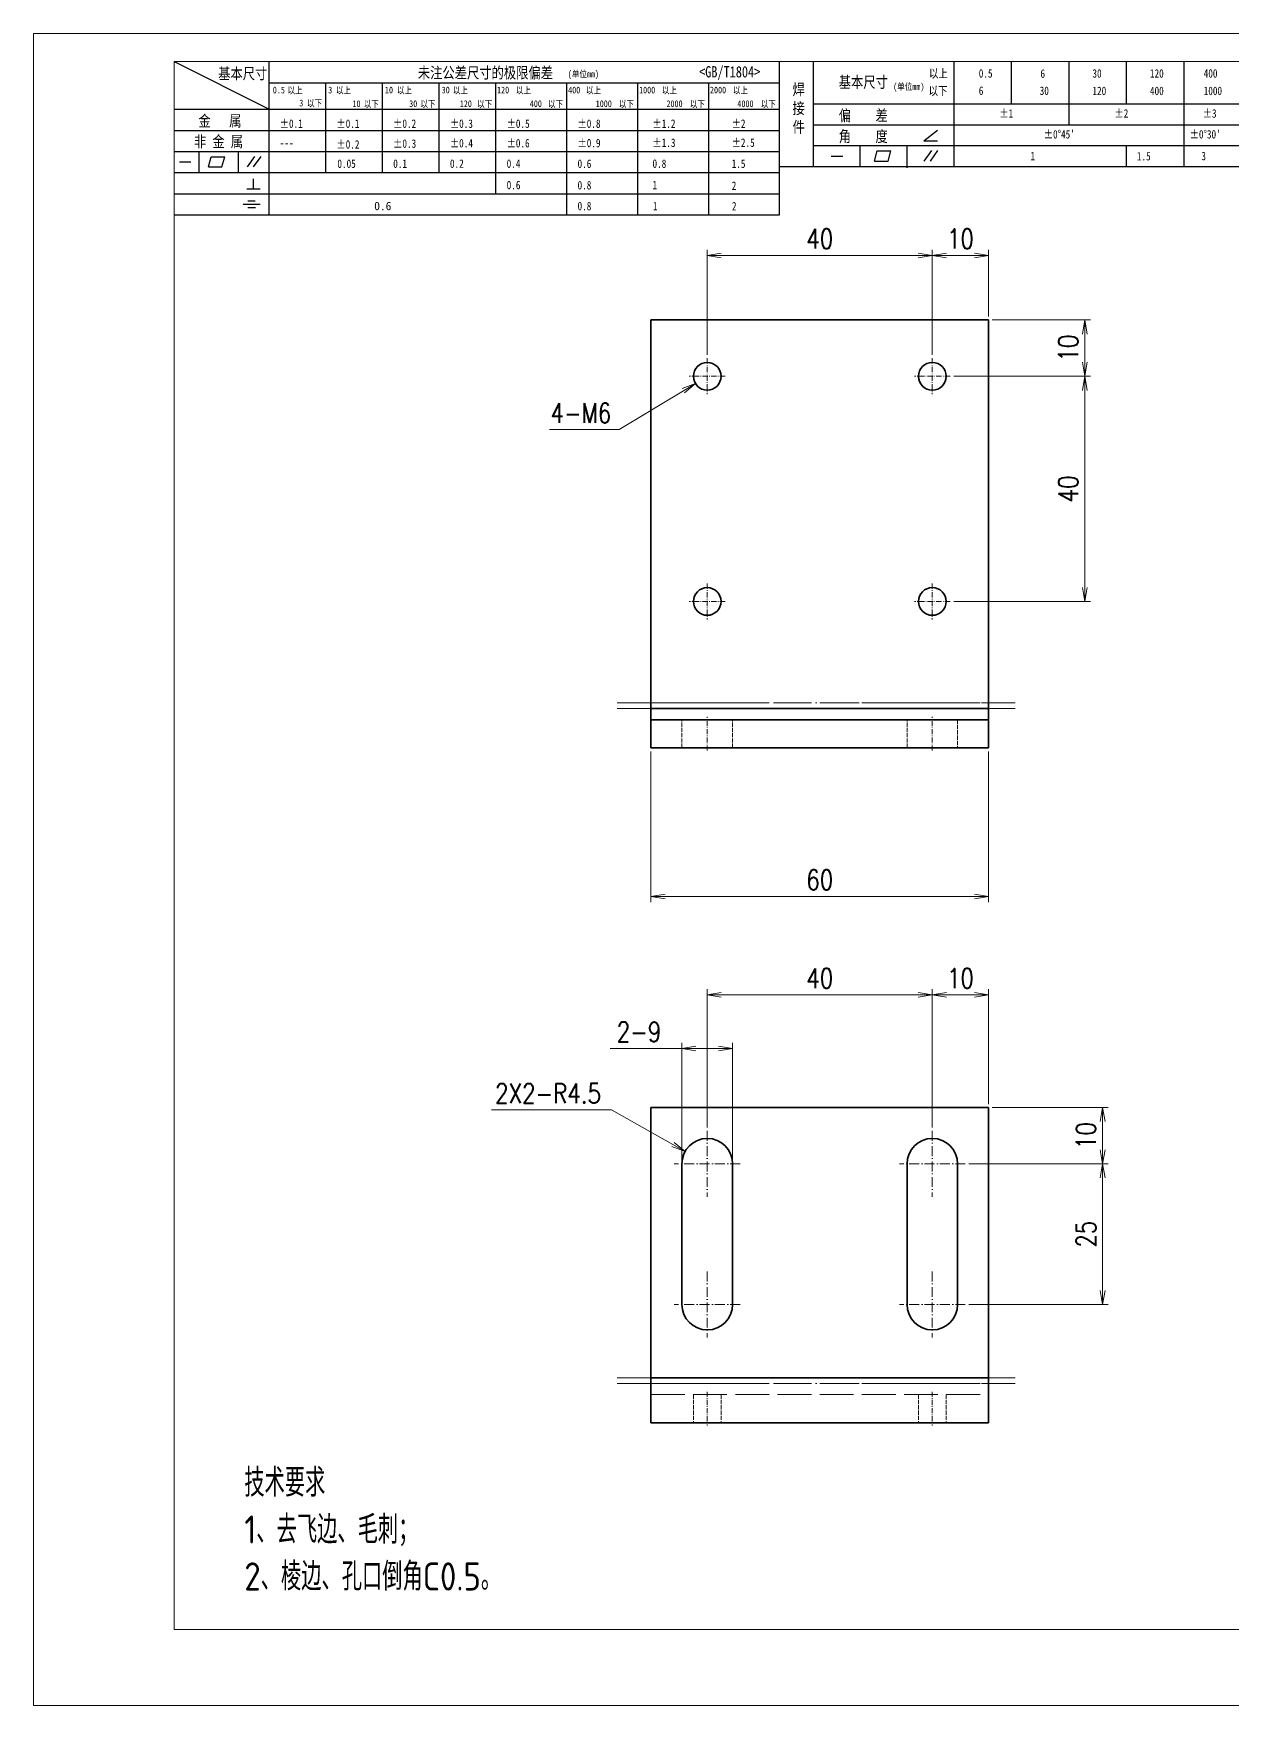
# Model space of a CAD drawing. Header units: millimetres. Extents: x -50143 to 104182, y -50696 to 54072.
# Drawn here: x -42124 to -41911.1, y 51161.8 to 51458.8 of the extents above; entities that cross this region are included whole.
import ezdxf

# ---------------------------------------------------------------- set-up
doc = ezdxf.new("R2010")
doc.units = ezdxf.units.MM
doc.header["$LTSCALE"] = 0.5
for name, pattern in [('AM_ISO02W050x2', [3.75, 3, -0.75]), ('AM_ISO08W050x2', [9, 6, -0.75, 1.5, -0.75]), ('DASHDOT', [18.5, 12, -3, 0.5, -3]), ('DASHED', [15, 12, -3])]:
    doc.linetypes.add(name, pattern=pattern)
for name, color, linetype, lineweight in [('DIM', 3, 'Continuous', 13), ('中心线', 2, 'AM_ISO08W050x2', 18), ('图框', 7, 'Continuous', 18), ('标注线', 3, 'Continuous', 18), ('粗实线', 7, 'Continuous', 35), ('虚线', 1, 'AM_ISO02W050x2', 18)]:
    doc.layers.add(name, color=color, linetype=linetype, lineweight=lineweight)
doc.layers.add('图\\M+19E79\\M+195B6\\M+18E9A', color=7, linetype='Continuous')
doc.layers.add('打印', color=7, linetype='Continuous', lineweight=15, plot=False)
doc.layers.add('打印-禁用', color=7, linetype='Continuous', lineweight=15, plot=False)
doc.styles.add('DIM', font='romans.shx', dxfattribs={"width": 0.8, "bigfont": 'bigfont.shx'})
doc.styles.add('国标', font='simfang.ttf', dxfattribs={"width": 0.8})
doc.styles.add('机械长仿宋', font='gbenor.shx', dxfattribs={"height": 1, "bigfont": 'gbcbig.shx'})
doc.dimstyles.new('DEH 1-1$0', dxfattribs={"dimtxt": 3.5, "dimasz": 2.5, "dimexe": 1, "dimexo": 0.625, "dimgap": 1.2, "dimtad": 1, "dimzin": 9, "dimdsep": 46, "dimtxsty": 'DIM', "dimblk": 'OPEN', "dimcen": 0, "dimclrd": 8, "dimclre": 8, "dimclrt": 2, "dimazin": 2, "dimtfac": 0.5, "dimtmove": 0, "dimatfit": 3, "dimldrblk": 'OPEN', "dimfxl": 0, "dimtolj": 2, "dimlwd": 18, "dimlwe": 18, "dimarcsym": 0})
doc.dimstyles.new('DEH 1-1$3', dxfattribs={"dimtxt": 3.5, "dimasz": 2.5, "dimexe": 1, "dimexo": 0.625, "dimgap": 1.2, "dimtad": 1, "dimtoh": 1, "dimdsep": 46, "dimtxsty": 'DIM', "dimblk": 'OPEN', "dimcen": 0, "dimclrd": 8, "dimclre": 8, "dimclrt": 2, "dimazin": 2, "dimtfac": 0.5, "dimtofl": 0, "dimtmove": 0, "dimatfit": 3, "dimldrblk": 'OPEN', "dimfxl": 0, "dimtolj": 2, "dimlwd": 18, "dimlwe": 18, "dimarcsym": 0})
doc.dimstyles.new('DEH 1-1$4', dxfattribs={"dimtxt": 3.5, "dimasz": 2.5, "dimexe": 1, "dimexo": 0.625, "dimgap": 1.2, "dimtad": 1, "dimtoh": 1, "dimdsep": 46, "dimtxsty": 'DIM', "dimblk": 'OPEN', "dimcen": 0, "dimclrd": 8, "dimclre": 8, "dimclrt": 2, "dimazin": 2, "dimtfac": 0.5, "dimtofl": 0, "dimtmove": 0, "dimatfit": 3, "dimldrblk": 'OPEN', "dimfxl": 0, "dimtolj": 2, "dimlwd": 18, "dimlwe": 18, "dimarcsym": 0})

# ---------------------------------------------------------------- blocks, each defined once
blk = doc.blocks.new('GZDEH零件A3图框V01版')
at = {"layer": '图\\M+19E79\\M+195B6\\M+18E9A', "color": 9}
for p, q in [((2882.49, -1554.46), (2899.37, -1562.92)), ((2899.37, -1581.67), (2899.37, -1554.46)), ((2990.09, -1581.67), (2990.09, -1554.46)), ((2996.09, -1573.08), (2996.09, -1554.46)), ((3021.09, -1561.98), (3021.09, -1554.46)), ((3031.31, -1561.98), (3031.31, -1554.46)), ((3041.53, -1561.98), (3041.53, -1554.46)), ((3051.75, -1561.98), (3051.75, -1554.46)), ((3061.98, -1561.98), (3061.98, -1554.46)), ((2899.37, -1558.24), (2990.09, -1558.24)), ((2909.45, -1574.17), (2909.45, -1558.24)), ((2919.53, -1574.17), (2919.53, -1558.24)), ((2929.61, -1574.17), (2929.61, -1558.24)), ((2939.69, -1577.92), (2939.69, -1558.24)), ((2952.29, -1581.67), (2952.29, -1558.24)), ((2964.89, -1581.67), (2964.89, -1558.24)), ((2977.49, -1581.67), (2977.49, -1558.24)), ((2996.09, -1561.98), (3113.09, -1561.98)), ((3021.09, -1573.08), (3021.09, -1561.98)), ((3041.53, -1565.68), (3041.53, -1561.98)), ((3061.98, -1573.08), (3061.98, -1561.98)), ((2882.49, -1562.92), (2990.09, -1562.92)), ((2882.49, -1566.67), (2990.09, -1566.67)), ((2996.09, -1565.68), (3113.09, -1565.68)), ((3015.75, -1568.51), (3018.15, -1566.66)), ((2882.49, -1570.42), (2990.09, -1570.42)), ((2886.92, -1574.12), (2886.92, -1570.42)), ((2893.91, -1574.12), (2893.91, -1570.42)), ((2996.09, -1569.38), (3113.09, -1569.38)), ((3004.42, -1573.08), (3004.42, -1569.38)), ((3006.97, -1572.12), (3007.45, -1570.33)), ((3007.45, -1570.33), (3009.86, -1570.33)), ((3009.39, -1572.12), (3009.86, -1570.33)), ((3012.75, -1573.08), (3012.75, -1569.38)), ((3015.75, -1568.51), (3018.15, -1568.51)), ((3015.81, -1572.12), (3017.15, -1570.26)), ((3016.89, -1572.12), (3018.23, -1570.26)), ((3051.75, -1573.08), (3051.75, -1569.38)), ((2883.43, -1572.27), (2885.49, -1572.27)), ((2888.59, -1573.16), (2889.07, -1571.37)), ((2888.59, -1573.16), (2891, -1573.16)), ((2889.07, -1571.37), (2891.48, -1571.37)), ((2891, -1573.16), (2891.48, -1571.37)), ((2895.52, -1573.16), (2896.85, -1571.3)), ((2896.6, -1573.16), (2897.94, -1571.3)), ((2990.09, -1573.08), (3113.09, -1573.08)), ((2999.26, -1571.23), (3001.32, -1571.23)), ((3006.97, -1572.12), (3009.39, -1572.12)), ((3012.75, -1573.33), (3012.75, -1573.08)), ((2882.49, -1574.17), (2990.09, -1574.17)), ((2895.42, -1577.05), (2897.81, -1577.05)), ((2896.58, -1577.05), (2896.58, -1575.28)), ((2882.49, -1577.92), (2990.09, -1577.92)), ((2894.79, -1579.77), (2897.77, -1579.77)), ((2895.57, -1579.17), (2896.92, -1579.17)), ((2882.49, -1581.67), (2990.09, -1581.67)), ((2895.57, -1580.37), (2896.93, -1580.37))]:
    blk.add_line(p, q, dxfattribs=at)
at = {"layer": '图框', "linetype": 'Continuous'}
for p, q in [((2882.49, -1554.46), (2882.49, -1832.96)), ((3272.49, -1554.46), (2882.49, -1554.46)), ((2882.49, -1832.96), (3272.49, -1832.96))]:
    blk.add_line(p, q, dxfattribs=at)
at = {"layer": '打印-禁用', "linetype": 'Continuous'}
for p, q in [((2857.49, -1549.46), (2857.49, -1846.46)), ((3277.49, -1549.46), (2857.49, -1549.46)), ((2857.49, -1846.46), (3277.49, -1846.46))]:
    blk.add_line(p, q, dxfattribs=at)
at = {"layer": '图\\M+19E79\\M+195B6\\M+18E9A', "color": 9, "style": '国标', "width": 0.8}
for s, height, p in [('基本尺寸', 2, (2890.33, -1557.58)), ('未注公差尺寸的极限偏差', 2, (2925.81, -1557.44)), ('<GB/T1804>', 2, (2975.78, -1557.27)), ('以上', 1.5, (3016.64, -1557.33)), ('0.5', 1.5, (3025.49, -1557.3)), ('6', 1.5, (3036.45, -1557.34)), ('30', 1.5, (3045.69, -1557.31)), ('120', 1.5, (3055.91, -1557.31)), ('400', 1.5, (3065.46, -1557.31)), ('30', 1.2, (2930.04, -1560.11)), ('基本尺寸', 2, (3000.6, -1559.1)), ('以下', 1.5, (3016.58, -1560.43)), ('6', 1.5, (3025.49, -1560.38)), ('30', 1.5, (3036.31, -1560.39)), ('120', 1.5, (3045.69, -1560.41)), ('400', 1.5, (3055.91, -1560.41)), ('1000', 1.5, (3065.46, -1560.41)), ('金   属', 2, (2886.82, -1565.98)), ('±0.1', 1.5, (2901.27, -1566.23)), ('±0.1', 1.5, (2911.35, -1566.23)), ('±0.2', 1.5, (2921.43, -1566.23)), ('±0.3', 1.5, (2931.51, -1566.23)), ('±0.5', 1.5, (2941.59, -1566.23)), ('±0.8', 1.5, (2954.19, -1566.23)), ('±1.2', 1.5, (2967.51, -1566.23)), ('±2', 1.5, (2981.58, -1566.23)), ('偏    差', 2, (3000.6, -1565.04)), ('±1', 1.5, (3029.16, -1564.42)), ('±2', 1.5, (3049.61, -1564.42)), ('±3', 1.5, (3065.3, -1564.42)), ('非 金 属', 2, (2886.02, -1569.65)), ('±0.3', 1.5, (2921.43, -1569.77)), ('±0.4', 1.5, (2931.51, -1569.71)), ('±0.6', 1.5, (2941.59, -1569.71)), ('±0.9', 1.5, (2954.19, -1569.68)), ('±1.3', 1.5, (2967.51, -1569.62)), ('±2.5', 1.5, (2981.58, -1569.61)), ('角    度', 2, (3000.6, -1568.74)), ("±0%%D45'", 1.5, (3037.06, -1568.12)), ("±0%%D30'", 1.5, (3062.98, -1568.12)), ('---', 1.5, (2901.27, -1569.65)), ('±0.2', 1.5, (2911.35, -1569.92)), ('1', 1.5, (3034.69, -1571.98)), ('1.5', 1.5, (3053.59, -1572.01)), ('3', 1.5, (3065.05, -1571.98)), ('0.1', 1.5, (2921.43, -1573.34)), ('0.2', 1.5, (2931.51, -1573.33)), ('0.4', 1.5, (2941.59, -1573.33)), ('0.6', 1.5, (2954.19, -1573.35)), ('0.8', 1.5, (2967.51, -1573.33)), ('1.5', 1.5, (2981.58, -1573.34)), ('0.6', 1.5, (2941.59, -1577.14)), ('0.8', 1.5, (2954.19, -1577.17)), ('1', 1.5, (2967.51, -1577.12)), ('2', 1.5, (2981.58, -1577.26)), ('0.8', 1.5, (2954.19, -1580.87)), ('1', 1.5, (2967.59, -1580.86)), ('2', 1.5, (2981.62, -1580.89))]:
    blk.add_text(s, height=height, dxfattribs=at).set_placement(p)
at = {"layer": '图\\M+19E79\\M+195B6\\M+18E9A', "color": 9, "lineweight": 15, "style": '国标', "width": 0.8}
for s, p in [('(单位mm)', (2952.44, -1557.27)), ('0.5', (2900.03, -1560.11)), ('以上', (2902.64, -1560.16)), ('3', (2909.88, -1560.11)), ('以上', (2911.25, -1560.16)), ('10', (2919.96, -1560.11)), ('以上', (2922.09, -1560.16)), ('以上', (2932.02, -1560.16)), ('120', (2939.88, -1560.11)), ('以上', (2943.21, -1560.16)), ('400', (2952.52, -1560.11)), ('以上', (2955.68, -1560.16)), ('1000', (2965.12, -1560.11)), ('以上', (2969.16, -1560.16)), ('2000', (2977.72, -1560.11)), ('以上', (2981.8, -1560.16)), ('(单位mm)', (3010.27, -1559.51)), ('3', (2904.73, -1562.41)), ('以下', (2906.1, -1562.46)), ('10', (2914.19, -1562.54)), ('以下', (2916.18, -1562.59)), ('30', (2924.27, -1562.54)), ('以下', (2926.26, -1562.59)), ('120', (2933.26, -1562.54)), ('以下', (2936.34, -1562.59)), ('400', (2945.7, -1562.54)), ('以下', (2948.94, -1562.59)), ('1000', (2957.41, -1562.54)), ('以下', (2961.54, -1562.59)), ('2000', (2969.99, -1562.54)), ('以下', (2974.14, -1562.59)), ('4000', (2982.59, -1562.54)), ('以下', (2986.74, -1562.59))]:
    blk.add_text(s, height=1.2, dxfattribs=at).set_placement(p)
at = {"layer": '图\\M+19E79\\M+195B6\\M+18E9A', "color": 9, "lineweight": 13, "style": '国标'}
blk.add_text('0.6', height=1.5, dxfattribs=at).set_placement((2918.05, -1580.85))
at = {"layer": '图\\M+19E79\\M+195B6\\M+18E9A', "color": 9, "insert": (2992.39, -1558.41), "char_height": 2, "width": 3.1877, "attachment_point": 1, "style": '国标'}
blk.add_mtext('焊\\P接\\P件', dxfattribs=at)
at = {"layer": '图\\M+19E79\\M+195B6\\M+18E9A', "color": 9, "insert": (2911.51, -1573.37), "char_height": 1.5, "attachment_point": 7, "style": '国标'}
blk.add_mtext_dynamic_manual_height_columns('0.05', width=5.1982, gutter_width=12.5, heights=[0], dxfattribs=at)
blk = doc.blocks.new('DEH A3')
at = {"layer": '图框'}
blk.add_blockref('GZDEH零件A3图框V01版', (-2857.49, 1846.46), dxfattribs=at)
blk = doc.blocks.new('_Open')
at = {"color": 0, "linetype": 'ByBlock', "lineweight": -2}
for p, q in [((-1, 0.17), (0, 0)), ((-1, -0.17), (0, 0)), ((0, 0), (-1, 0))]:
    blk.add_line(p, q, dxfattribs=at)
blk = doc.blocks.new('*D319')
at = {"layer": 'Defpoints', "color": 0, "transparency": 16777216}
for p in [(-42014.3, 51331.95), (-41954.3, 51331.95), (-41954.3, 51305.56)]:
    blk.add_point(p, dxfattribs=at)
at = {"layer": 'DIM', "color": 8, "lineweight": 18, "transparency": 16777216}
for p, q in [((-42014.3, 51331.33), (-42014.3, 51304.56)), ((-41954.3, 51331.33), (-41954.3, 51304.56)), ((-42011.8, 51305.56), (-41956.8, 51305.56))]:
    blk.add_line(p, q, dxfattribs=at)
at = {"layer": 'DIM', "color": 8, "lineweight": 18, "transparency": 16777216, "xscale": 2.5, "yscale": 2.5, "zscale": 2.5, "rotation": 180}
blk.add_blockref('_Open', (-42014.3, 51305.56), dxfattribs=at)
at = {"layer": 'DIM', "color": 8, "lineweight": 18, "transparency": 16777216, "xscale": 2.5, "yscale": 2.5, "zscale": 2.5}
blk.add_blockref('_Open', (-41954.3, 51305.56), dxfattribs=at)
at = {"layer": 'DIM', "color": 2, "transparency": 16777216, "insert": (-41984.3, 51308.51), "char_height": 3.5, "attachment_point": 5, "style": 'DIM'}
blk.add_mtext('\\A2;60', dxfattribs=at)
blk = doc.blocks.new('*D320')
at = {"layer": 'Defpoints', "color": 0, "transparency": 16777216}
for p in [(-41954.3, 51419.42), (-41954.3, 51407.95), (-41964.3, 51401.15)]:
    blk.add_point(p, dxfattribs=at)
at = {"layer": 'DIM', "color": 8, "lineweight": 18, "transparency": 16777216}
for p, q in [((-41964.3, 51401.78), (-41964.3, 51420.42)), ((-41954.3, 51408.58), (-41954.3, 51420.42)), ((-41961.8, 51419.42), (-41956.8, 51419.42))]:
    blk.add_line(p, q, dxfattribs=at)
at = {"layer": 'DIM', "color": 8, "lineweight": 18, "transparency": 16777216, "xscale": 2.5, "yscale": 2.5, "zscale": 2.5, "rotation": 180}
blk.add_blockref('_Open', (-41964.3, 51419.42), dxfattribs=at)
at = {"layer": 'DIM', "color": 8, "lineweight": 18, "transparency": 16777216, "xscale": 2.5, "yscale": 2.5, "zscale": 2.5}
blk.add_blockref('_Open', (-41954.3, 51419.42), dxfattribs=at)
at = {"layer": 'DIM', "color": 2, "transparency": 16777216, "insert": (-41959.3, 51422.37), "char_height": 3.5, "attachment_point": 5, "style": 'DIM'}
blk.add_mtext('\\A2;10', dxfattribs=at)
blk = doc.blocks.new('*D321')
at = {"layer": 'Defpoints', "color": 0, "transparency": 16777216}
for p in [(-41964.3, 51419.42), (-42004.3, 51401.15), (-41964.3, 51401.15)]:
    blk.add_point(p, dxfattribs=at)
at = {"layer": 'DIM', "color": 8, "lineweight": 18, "transparency": 16777216}
for p, q in [((-42004.3, 51401.78), (-42004.3, 51420.42)), ((-41964.3, 51401.78), (-41964.3, 51420.42)), ((-42001.8, 51419.42), (-41966.8, 51419.42))]:
    blk.add_line(p, q, dxfattribs=at)
at = {"layer": 'DIM', "color": 8, "lineweight": 18, "transparency": 16777216, "xscale": 2.5, "yscale": 2.5, "zscale": 2.5, "rotation": 180}
blk.add_blockref('_Open', (-42004.3, 51419.42), dxfattribs=at)
at = {"layer": 'DIM', "color": 8, "lineweight": 18, "transparency": 16777216, "xscale": 2.5, "yscale": 2.5, "zscale": 2.5}
blk.add_blockref('_Open', (-41964.3, 51419.42), dxfattribs=at)
at = {"layer": 'DIM', "color": 2, "transparency": 16777216, "insert": (-41984.3, 51422.37), "char_height": 3.5, "attachment_point": 5, "style": 'DIM'}
blk.add_mtext('\\A2;40', dxfattribs=at)
blk = doc.blocks.new('*D322')
at = {"layer": 'Defpoints', "color": 0, "transparency": 16777216}
for p in [(-41954.3, 51407.95), (-41937.2, 51407.95), (-41961.1, 51397.95)]:
    blk.add_point(p, dxfattribs=at)
at = {"layer": 'DIM', "color": 8, "lineweight": 18, "transparency": 16777216}
for p, q in [((-41953.67, 51407.95), (-41936.2, 51407.95)), ((-41937.2, 51400.45), (-41937.2, 51405.45)), ((-41960.48, 51397.95), (-41936.2, 51397.95))]:
    blk.add_line(p, q, dxfattribs=at)
at = {"layer": 'DIM', "color": 8, "lineweight": 18, "transparency": 16777216, "xscale": 2.5, "yscale": 2.5, "zscale": 2.5}
for p, rotation in [((-41937.2, 51407.95), 90), ((-41937.2, 51397.95), 270)]:
    blk.add_blockref('_Open', p, dxfattribs=dict(at, rotation=rotation))
at = {"layer": 'DIM', "color": 2, "transparency": 16777216, "insert": (-41940.15, 51402.95), "char_height": 3.5, "attachment_point": 5, "rotation": 90, "style": 'DIM'}
blk.add_mtext('\\A2;10', dxfattribs=at)
blk = doc.blocks.new('*D323')
at = {"layer": 'Defpoints', "color": 0, "transparency": 16777216}
for p in [(-41961.1, 51397.95), (-41961.1, 51357.95), (-41937.2, 51357.95)]:
    blk.add_point(p, dxfattribs=at)
at = {"layer": 'DIM', "color": 8, "lineweight": 18, "transparency": 16777216}
for p, q in [((-41960.48, 51397.95), (-41936.2, 51397.95)), ((-41937.2, 51395.45), (-41937.2, 51360.45)), ((-41960.48, 51357.95), (-41936.2, 51357.95))]:
    blk.add_line(p, q, dxfattribs=at)
at = {"layer": 'DIM', "color": 8, "lineweight": 18, "transparency": 16777216, "xscale": 2.5, "yscale": 2.5, "zscale": 2.5}
for p, rotation in [((-41937.2, 51397.95), 90), ((-41937.2, 51357.95), 270)]:
    blk.add_blockref('_Open', p, dxfattribs=dict(at, rotation=rotation))
at = {"layer": 'DIM', "color": 2, "transparency": 16777216, "insert": (-41940.15, 51377.95), "char_height": 3.5, "attachment_point": 5, "rotation": 90, "style": 'DIM'}
blk.add_mtext('\\A2;40', dxfattribs=at)
blk = doc.blocks.new('*D324')
at = {"layer": 'Defpoints', "color": 0, "transparency": 16777216}
for p in [(-42002.2, 51399.23), (-42006.4, 51396.68)]:
    blk.add_point(p, dxfattribs=at)
at = {"layer": 'DIM', "color": 8, "lineweight": 18, "transparency": 16777216}
for p, q in [((-42019.96, 51388.48), (-42008.54, 51395.39)), ((-42032.36, 51388.48), (-42019.96, 51388.48))]:
    blk.add_line(p, q, dxfattribs=at)
at = {"layer": 'DIM', "color": 8, "lineweight": 18, "transparency": 16777216, "xscale": 2.5, "yscale": 2.5, "zscale": 2.5, "rotation": 31.17661323936338}
blk.add_blockref('_Open', (-42006.4, 51396.68), dxfattribs=at)
at = {"layer": 'DIM', "color": 2, "transparency": 16777216, "insert": (-42026.76, 51391.43), "char_height": 3.5, "attachment_point": 5, "style": 'DIM'}
blk.add_mtext('\\A2;{\\Fromans,bigfont|c134;4-M6}', dxfattribs=at)
blk = doc.blocks.new('*D325')
at = {"layer": 'Defpoints', "color": 0, "transparency": 16777216}
for p in [(-41954.3, 51288.08), (-41954.3, 51268.07), (-41964.3, 51263.92)]:
    blk.add_point(p, dxfattribs=at)
at = {"layer": 'DIM', "color": 8, "lineweight": 18, "transparency": 16777216}
for p, q in [((-41964.3, 51264.54), (-41964.3, 51289.08)), ((-41954.3, 51268.69), (-41954.3, 51289.08)), ((-41961.8, 51288.08), (-41956.8, 51288.08))]:
    blk.add_line(p, q, dxfattribs=at)
at = {"layer": 'DIM', "color": 8, "lineweight": 18, "transparency": 16777216, "xscale": 2.5, "yscale": 2.5, "zscale": 2.5, "rotation": 180}
blk.add_blockref('_Open', (-41964.3, 51288.08), dxfattribs=at)
at = {"layer": 'DIM', "color": 8, "lineweight": 18, "transparency": 16777216, "xscale": 2.5, "yscale": 2.5, "zscale": 2.5}
blk.add_blockref('_Open', (-41954.3, 51288.08), dxfattribs=at)
at = {"layer": 'DIM', "color": 2, "transparency": 16777216, "insert": (-41959.3, 51291.03), "char_height": 3.5, "attachment_point": 5, "style": 'DIM'}
blk.add_mtext('\\A2;10', dxfattribs=at)
blk = doc.blocks.new('*D326')
at = {"layer": 'Defpoints', "color": 0, "transparency": 16777216}
for p in [(-42004.3, 51288.08), (-42004.3, 51263.92), (-41964.3, 51263.92)]:
    blk.add_point(p, dxfattribs=at)
at = {"layer": 'DIM', "color": 8, "lineweight": 18, "transparency": 16777216}
for p, q in [((-42004.3, 51264.54), (-42004.3, 51289.08)), ((-41964.3, 51264.54), (-41964.3, 51289.08)), ((-41966.8, 51288.08), (-42001.8, 51288.08))]:
    blk.add_line(p, q, dxfattribs=at)
at = {"layer": 'DIM', "color": 8, "lineweight": 18, "transparency": 16777216, "xscale": 2.5, "yscale": 2.5, "zscale": 2.5, "rotation": 180}
blk.add_blockref('_Open', (-42004.3, 51288.08), dxfattribs=at)
at = {"layer": 'DIM', "color": 8, "lineweight": 18, "transparency": 16777216, "xscale": 2.5, "yscale": 2.5, "zscale": 2.5}
blk.add_blockref('_Open', (-41964.3, 51288.08), dxfattribs=at)
at = {"layer": 'DIM', "color": 2, "transparency": 16777216, "insert": (-41984.3, 51291.03), "char_height": 3.5, "attachment_point": 5, "style": 'DIM'}
blk.add_mtext('\\A2;40', dxfattribs=at)
blk = doc.blocks.new('*D327')
at = {"layer": 'Defpoints', "color": 0, "transparency": 16777216}
for p in [(-41954.3, 51268.07), (-41934.03, 51268.07), (-41958.45, 51258.07)]:
    blk.add_point(p, dxfattribs=at)
at = {"layer": 'DIM', "color": 8, "lineweight": 18, "transparency": 16777216}
for p, q in [((-41953.67, 51268.07), (-41933.03, 51268.07)), ((-41934.03, 51260.57), (-41934.03, 51265.57)), ((-41957.82, 51258.07), (-41933.03, 51258.07))]:
    blk.add_line(p, q, dxfattribs=at)
at = {"layer": 'DIM', "color": 8, "lineweight": 18, "transparency": 16777216, "xscale": 2.5, "yscale": 2.5, "zscale": 2.5}
for p, rotation in [((-41934.03, 51268.07), 90), ((-41934.03, 51258.07), 270)]:
    blk.add_blockref('_Open', p, dxfattribs=dict(at, rotation=rotation))
at = {"layer": 'DIM', "color": 2, "transparency": 16777216, "insert": (-41936.98, 51263.07), "char_height": 3.5, "attachment_point": 5, "rotation": 90, "style": 'DIM'}
blk.add_mtext('\\A2;10', dxfattribs=at)
blk = doc.blocks.new('*D328')
at = {"layer": 'Defpoints', "color": 0, "transparency": 16777216}
for p in [(-41957.82, 51258.07), (-41958.45, 51233.07), (-41934.03, 51233.07)]:
    blk.add_point(p, dxfattribs=at)
at = {"layer": 'DIM', "color": 8, "lineweight": 18, "transparency": 16777216}
for p, q in [((-41957.2, 51258.07), (-41933.03, 51258.07)), ((-41934.03, 51255.57), (-41934.03, 51235.57)), ((-41957.82, 51233.07), (-41933.03, 51233.07))]:
    blk.add_line(p, q, dxfattribs=at)
at = {"layer": 'DIM', "color": 8, "lineweight": 18, "transparency": 16777216, "xscale": 2.5, "yscale": 2.5, "zscale": 2.5}
for p, rotation in [((-41934.03, 51258.07), 90), ((-41934.03, 51233.07), 270)]:
    blk.add_blockref('_Open', p, dxfattribs=dict(at, rotation=rotation))
at = {"layer": 'DIM', "color": 2, "transparency": 16777216, "insert": (-41936.98, 51245.57), "char_height": 3.5, "attachment_point": 5, "rotation": 90, "style": 'DIM'}
blk.add_mtext('\\A2;25', dxfattribs=at)
blk = doc.blocks.new('*D329')
at = {"layer": 'Defpoints', "color": 0, "transparency": 16777216}
for p in [(-42008.8, 51278.56), (-42008.8, 51258.07), (-41999.8, 51258.07)]:
    blk.add_point(p, dxfattribs=at)
at = {"layer": 'DIM', "color": 8, "lineweight": 18, "transparency": 16777216}
for p, q in [((-42008.8, 51278.56), (-42021.57, 51278.56)), ((-42008.8, 51258.69), (-42008.8, 51279.56)), ((-42002.3, 51278.56), (-42006.3, 51278.56)), ((-41999.8, 51258.69), (-41999.8, 51279.56))]:
    blk.add_line(p, q, dxfattribs=at)
at = {"layer": 'DIM', "color": 8, "lineweight": 18, "transparency": 16777216, "xscale": 2.5, "yscale": 2.5, "zscale": 2.5, "rotation": 180}
blk.add_blockref('_Open', (-42008.8, 51278.56), dxfattribs=at)
at = {"layer": 'DIM', "color": 8, "lineweight": 18, "transparency": 16777216, "xscale": 2.5, "yscale": 2.5, "zscale": 2.5}
blk.add_blockref('_Open', (-41999.8, 51278.56), dxfattribs=at)
at = {"layer": 'DIM', "color": 2, "transparency": 16777216, "insert": (-42016.43, 51281.51), "char_height": 3.5, "attachment_point": 5, "style": 'DIM'}
blk.add_mtext('\\A2;{\\Fromans,bigfont|c134;2-}9', dxfattribs=at)
blk = doc.blocks.new('*D330')
at = {"layer": 'Defpoints', "color": 0, "transparency": 16777216}
for p in [(-42008.22, 51260.27), (-42004.3, 51258.07)]:
    blk.add_point(p, dxfattribs=at)
at = {"layer": 'DIM', "color": 8, "lineweight": 18, "transparency": 16777216}
for p, q in [((-42042.65, 51267.63), (-42021.32, 51267.63)), ((-42021.32, 51267.63), (-42010.4, 51261.5))]:
    blk.add_line(p, q, dxfattribs=at)
at = {"layer": 'DIM', "color": 8, "lineweight": 18, "transparency": 16777216, "xscale": 2.5, "yscale": 2.5, "zscale": 2.5, "rotation": 330.6806532406626}
blk.add_blockref('_Open', (-42008.22, 51260.27), dxfattribs=at)
at = {"layer": 'DIM', "color": 2, "transparency": 16777216, "insert": (-42032.59, 51270.58), "char_height": 3.5, "attachment_point": 5, "style": 'DIM'}
blk.add_mtext('\\A2;{\\Fromans,bigfont|c134;2X2-}R4.5', dxfattribs=at)

msp = doc.modelspace()

# ---------------------------------------------------------------- linework, layer by layer
at = {"layer": '中心线', "linetype": 'DASHDOT', "ltscale": 0.159802}
for p, q in [((-42004.299, 51401.15), (-42004.299, 51394.758)), ((-41964.299, 51401.15), (-41964.299, 51394.758)), ((-42001.103, 51397.954), (-42007.495, 51397.954)), ((-41961.103, 51397.954), (-41967.495, 51397.954)), ((-42004.299, 51361.15), (-42004.299, 51354.758)), ((-41964.299, 51361.15), (-41964.299, 51354.758)), ((-42001.103, 51357.954), (-42007.495, 51357.954)), ((-41961.103, 51357.954), (-41967.495, 51357.954))]:
    msp.add_line(p, q, dxfattribs=at)
at = {"layer": '中心线', "linetype": 'DASHDOT'}
for p, q in [((-42020.299, 51339.954), (-41948.299, 51339.954)), ((-42020.299, 51338.954), (-41948.299, 51338.954)), ((-42020.299, 51220.069), (-41948.299, 51220.069)), ((-42020.299, 51219.069), (-41948.299, 51219.069))]:
    msp.add_line(p, q, dxfattribs=at)
at = {"layer": '中心线', "linetype": 'DASHDOT', "ltscale": 0.15}
for p, q in [((-42004.299, 51331.454), (-42004.299, 51337.454)), ((-41964.299, 51331.454), (-41964.299, 51337.454))]:
    msp.add_line(p, q, dxfattribs=at)
at = {"layer": '中心线', "linetype": 'DASHDOT', "ltscale": 0.292505}
for p, q in [((-42004.299, 51263.919), (-42004.299, 51252.219)), ((-41964.299, 51263.919), (-41964.299, 51252.219)), ((-42004.299, 51238.919), (-42004.299, 51227.219)), ((-41964.299, 51238.919), (-41964.299, 51227.219))]:
    msp.add_line(p, q, dxfattribs=at)
at = {"layer": '中心线', "linetype": 'DASHDOT', "ltscale": 0.2925}
for p, q in [((-41998.449, 51258.069), (-42010.149, 51258.069)), ((-41958.449, 51258.069), (-41970.149, 51258.069)), ((-41998.449, 51233.069), (-42010.149, 51233.069)), ((-41958.449, 51233.069), (-41970.149, 51233.069))]:
    msp.add_line(p, q, dxfattribs=at)
at = {"layer": '中心线', "linetype": 'DASHDOT', "ltscale": 0.150012}
for p, q in [((-42004.299, 51217.569), (-42004.299, 51211.568)), ((-41964.299, 51217.569), (-41964.299, 51211.568))]:
    msp.add_line(p, q, dxfattribs=at)
at = {"layer": '打印'}
msp.add_lwpolyline([(-42124.046, 51458.844), (-41704.046, 51458.844), (-41704.046, 51161.844), (-42124.046, 51161.844)], close=True, dxfattribs=at)
at = {"layer": '粗实线'}
for p, q in [((-42014.299, 51407.954), (-41954.299, 51407.954)), ((-42014.299, 51407.954), (-42014.299, 51338.954)), ((-41954.299, 51407.954), (-41954.299, 51338.954)), ((-42014.299, 51338.954), (-41954.299, 51338.954)), ((-41954.299, 51336.954), (-42014.299, 51336.954)), ((-42014.299, 51331.954), (-41954.299, 51331.954)), ((-42014.299, 51220.069), (-42014.299, 51268.069)), ((-42014.299, 51268.069), (-41954.299, 51268.069)), ((-41954.299, 51220.069), (-41954.299, 51268.069)), ((-42008.799, 51258.069), (-42008.799, 51233.069)), ((-41999.799, 51233.069), (-41999.799, 51258.069)), ((-41968.799, 51258.069), (-41968.799, 51233.069)), ((-41959.799, 51233.069), (-41959.799, 51258.069)), ((-42014.299, 51220.069), (-41954.299, 51220.069)), ((-42014.299, 51212.069), (-41954.299, 51212.069))]:
    msp.add_line(p, q, dxfattribs=at)
at = {"layer": '粗实线', "ltscale": 0.035355}
for p, q in [((-42014.299, 51337.54), (-42014.299, 51338.954)), ((-41954.299, 51337.54), (-41954.299, 51338.954))]:
    msp.add_line(p, q, dxfattribs=at)
at = {"layer": '粗实线', "ltscale": 0.014645}
for p, q in [((-42014.299, 51336.954), (-42014.299, 51337.54)), ((-41954.299, 51336.954), (-41954.299, 51337.54))]:
    msp.add_line(p, q, dxfattribs=at)
at = {"layer": '粗实线', "ltscale": 0.125}
for p, q in [((-42014.299, 51336.954), (-42014.299, 51331.954)), ((-41954.299, 51331.954), (-41954.299, 51336.954))]:
    msp.add_line(p, q, dxfattribs=at)
at = {"layer": '粗实线', "ltscale": 0.2}
for p, q in [((-42014.299, 51220.069), (-42014.299, 51212.069)), ((-41954.299, 51220.069), (-41954.299, 51212.069))]:
    msp.add_line(p, q, dxfattribs=at)
at = {"layer": '粗实线'}
for centre in [(-42004.299, 51397.954), (-41964.299, 51397.954), (-42004.299, 51357.954), (-41964.299, 51357.954)]:
    msp.add_circle(centre, 2.458, dxfattribs=at)
for centre, start, end in [((-42004.299, 51258.069), 0, 180), ((-41964.299, 51258.069), 0, 180), ((-42004.299, 51233.069), 180, 0), ((-41964.299, 51233.069), 180, 0)]:
    msp.add_arc(centre, 4.5, start, end, dxfattribs=at)
at = {"layer": '虚线', "linetype": 'DASHED'}
for p, q in [((-42014.299, 51339.954), (-41954.299, 51339.954)), ((-42014.299, 51219.069), (-41954.299, 51219.069)), ((-42014.299, 51217.069), (-41954.299, 51217.069))]:
    msp.add_line(p, q, dxfattribs=at)
at = {"layer": '虚线', "linetype": 'DASHED', "ltscale": 0.125}
for p, q in [((-42008.799, 51331.954), (-42008.799, 51336.954)), ((-41999.799, 51331.954), (-41999.799, 51336.954)), ((-41968.799, 51331.954), (-41968.799, 51336.954)), ((-41959.799, 51336.954), (-41959.799, 51331.954)), ((-42006.757, 51217.069), (-42006.757, 51212.069)), ((-42006.757, 51217.069), (-42006.757, 51212.069)), ((-42001.84, 51217.069), (-42001.84, 51212.069)), ((-42001.84, 51217.069), (-42001.84, 51212.069)), ((-41966.757, 51217.069), (-41966.757, 51212.069)), ((-41966.757, 51217.069), (-41966.757, 51212.069)), ((-41961.84, 51217.069), (-41961.84, 51212.069)), ((-41961.84, 51217.069), (-41961.84, 51212.069))]:
    msp.add_line(p, q, dxfattribs=at)

# ---------------------------------------------------------------- block references
at = {"layer": '图框'}
msp.add_blockref('DEH A3', (-42124.046, 51161.844), dxfattribs=at)

# ---------------------------------------------------------------- texts
at = {"layer": '标注线', "color": 2, "insert": (-42086.568, 51182.227), "char_height": 5, "width": 114.82461, "attachment_point": 7, "style": '机械长仿宋'}
msp.add_mtext('\\A2;技术要求\\P1、去飞边、毛刺；\\P2、棱边、孔口倒角C0.5。', dxfattribs=at)

# ---------------------------------------------------------------- dimensions: what is measured, and where the dimension line sits
at = {"layer": 'DIM'}
for base, p1, p2, picture, middle in [((-41964.299, 51419.417), (-42004.299, 51401.15), (-41964.299, 51401.15), '*D321', (-41984.299, 51422.367)), ((-41954.299, 51419.417), (-41964.299, 51401.15), (-41954.299, 51407.954), '*D320', (-41959.299, 51422.367)), ((-41954.299, 51305.561), (-42014.299, 51331.954), (-41954.299, 51331.954), '*D319', (-41984.299, 51308.511)), ((-42004.299, 51288.083), (-41964.299, 51263.919), (-42004.299, 51263.919), '*D326', (-41984.299, 51291.033)), ((-41954.299, 51288.083), (-41964.299, 51263.919), (-41954.299, 51268.069), '*D325', (-41959.299, 51291.033))]:
    dim = msp.add_linear_dim(base=base, p1=p1, p2=p2, dimstyle='DEH 1-1$0', dxfattribs=at)
    dim.commit()
    dim.dimension.update_dxf_attribs({"geometry": picture, "text_midpoint": middle})
for base, p1, p2, picture, middle in [((-41937.195, 51407.954), (-41961.103, 51397.954), (-41954.299, 51407.954), '*D322', (-41940.145, 51402.954)), ((-41937.195, 51357.954), (-41961.103, 51397.954), (-41961.103, 51357.954), '*D323', (-41940.145, 51377.954)), ((-41934.028, 51268.069), (-41958.449, 51258.069), (-41954.299, 51268.069), '*D327', (-41936.978, 51263.069)), ((-41934.028, 51233.069), (-41957.824, 51258.069), (-41958.449, 51233.069), '*D328', (-41936.978, 51245.569))]:
    dim = msp.add_linear_dim(base=base, p1=p1, p2=p2, angle=90, dimstyle='DEH 1-1$0', dxfattribs=at)
    dim.commit()
    dim.dimension.update_dxf_attribs({"geometry": picture, "text_midpoint": middle})
dim = msp.add_diameter_dim_2p(p1=(-42002.195, 51399.227), p2=(-42006.402, 51396.681), text='{\\Fromans,bigfont|c134;4-M6}', dimstyle='DEH 1-1$3', dxfattribs=at)
dim.commit()
dim.dimension.update_dxf_attribs({"geometry": '*D324', "text_midpoint": (-42026.759, 51388.479), "dimtype": 163})
dim = msp.add_linear_dim(base=(-42008.799, 51278.561), p1=(-41999.799, 51258.069), p2=(-42008.799, 51258.069), text='{\\Fromans,bigfont|c134;2-}<>', dimstyle='DEH 1-1$0', dxfattribs=at)
dim.commit()
dim.dimension.update_dxf_attribs({"geometry": '*D329', "text_midpoint": (-42016.432, 51281.511)})
dim = msp.add_radius_dim(center=(-42004.299, 51258.069), mpoint=(-42008.222, 51260.272), text='{\\Fromans,bigfont|c134;2X2-}<>', dimstyle='DEH 1-1$4', dxfattribs=at)
dim.commit()
dim.dimension.update_dxf_attribs({"geometry": '*D330', "text_midpoint": (-42032.585, 51267.627), "dimtype": 164})

doc.saveas('drawing.dxf')
